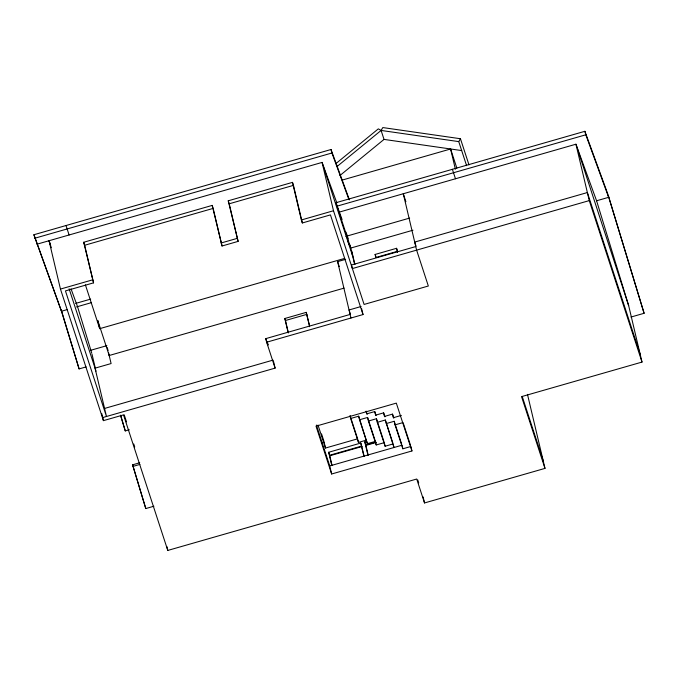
<?xml version="1.0" encoding="UTF-8"?>
<svg xmlns="http://www.w3.org/2000/svg" width="678" height="678" viewBox="0 0 678 678"><rect width="100%" height="100%" fill="white"/><g stroke="black" fill="none" stroke-linecap="round" stroke-linejoin="round"><path stroke-width="1.02" d="M337.017 166.534L381.095 130.439L382.79 127.566L460.447 138.736L468.99 164.881M466.608 165.669L458.752 141.609L460.447 138.736M335.898 163.601L378.341 128.845L381.095 130.439L458.752 141.609M339.941 175.517L384.028 139.405L461.676 150.575M86.131 366.9L79.106 368.917L61.469 311.236L33.9 234.741L331.025 149.507L349.407 199.857M34.807 238.232L331.932 152.999L348.873 199.4M36.985 244.19L322.067 162.415L336.839 202.866M93.556 282.853L83.691 242.266L212.18 205.409L213.155 208.4L84.674 245.258L93.556 282.853L65.452 290.913L106.471 416.495L95.039 368.162L111.099 363.561L108.514 352.619M212.18 205.409L222.045 245.995L238.105 241.385L228.24 200.798L292.481 182.374L293.133 184.365M238.105 241.385L229.215 203.79L293.464 185.365L302.346 222.96L330.449 214.892L363.01 314.567L266.64 342.212L275.107 368.12L102.454 417.648M342.288 180.051L450.599 148.982L456.845 168.102M412.995 230.198L350.763 248.055L335.957 202.714L584.894 131.303L607.725 193.832L644.1 313.287L630.955 317.058M336.864 206.205L585.809 134.795L608.641 197.323L596.589 200.781L575.936 144.211L339.042 212.172M527.484 394.367L544.985 468.388L424.53 502.949L416.716 479.024L167.78 550.434L123.506 414.885L103.429 420.64L60.461 289.074L92.581 279.861M221.07 243.004L237.131 238.393M302.346 222.96L301.371 219.969L333.491 210.748L322.067 162.415L352.662 256.106M75.614 303.422L90.674 299.108M67.495 309.507L61.469 311.236L33.9 234.741M76.521 306.914L91.581 302.6M345.873 236.376L409.648 218.079M85.386 284.819L99.708 328.669L344.534 258.437M350.958 318.024L337.627 261.632L345.661 259.327M375.137 254.445L396.554 248.301L397.528 251.292L376.112 257.428L375.137 254.445L375.866 257.513M415.767 246.555L351.526 264.979L352.374 268.564L589.267 200.603L575.936 144.211L628.675 305.685L642.007 362.077L521.552 396.63L544.985 468.388M90.81 350.263L106.87 345.653M109.2 355.501L344.06 288.125M288.201 332.83L284.811 318.507L306.227 312.363L309.541 325.61M288.362 332.771L285.463 320.499L306.88 314.355M361.103 306.507L349.06 309.965L350.246 313.846M266.64 342.212L265.793 338.627L350.111 314.439M104.565 408.444L272.988 360.128M120.633 415.767L125.277 430.928L129.286 429.776M153.906 506.229L145.787 508.559L132.6 464.82L139.71 462.777M132.896 466.422L139.922 464.405M366.501 440.098L358.476 442.403L350.662 418.487L358.687 416.182L367.349 443.683L375.383 441.378L367.569 417.453L359.535 419.758L367.349 443.683M376.053 415.563L374.748 411.571L366.722 413.877L366.086 411.19M384.926 416.834L383.629 412.851L375.595 415.156L374.748 411.571M385.104 446.234L377.29 422.318L385.316 420.013L393.977 447.514L393.13 443.929L385.104 446.234L384.257 442.658L376.222 444.954L368.417 421.038L376.443 418.733L383.934 441.658M393.808 418.114L392.503 414.122L384.477 416.428L383.629 412.851M401.384 415.402L393.35 417.707L392.503 414.122M386.163 423.589L394.198 421.284L401.681 444.209M322.016 442.709L324.16 442.09M410.885 446.488L402.859 448.785L395.045 424.869L403.071 422.564M318.016 425.114L325.508 448.039L357.628 438.827L350.136 415.902M331.805 465.566L328.661 452.268L360.781 443.056L364.179 456.277M367.942 455.201L364.798 441.903L366.806 441.327M332.059 465.489L329.635 455.26L361.764 446.048M368.196 455.124L365.773 444.895L375.815 442.014M329.593 455.828L362.086 446.505M366.145 445.344L376.307 442.429M410.995 446.929L411.944 450.963L331.644 473.998L329.737 465.939L402.012 445.209L402.859 448.785M455.48 178.772L452.395 169.314M335.957 202.714L342.085 219.511M69.114 234.978L66.02 225.528M71.046 288.879L77.529 306.626L91.784 353.255M60.461 289.074L49.036 240.741L50.477 244.682M640.1 354.018L587.36 192.552L414.707 242.08L416.012 246.063M589.267 200.603L642.007 362.077M522.246 396.545L543.078 460.337M405.893 201.713L403.283 193.739L416.614 250.131L428.335 286.014L364.094 304.439L333.491 210.748M381.095 130.439L384.028 139.405M346.56 233.715L348.187 238.698M403.402 423.564L410.563 445.488M411.944 450.963L396.316 403.122L316.016 426.157L331.644 473.998M417.741 479.939L418.716 482.931M337.627 261.632L339.254 266.615M385.316 420.013L392.808 442.937M366.196 411.292L367.179 414.283M364.798 441.903L365.773 444.895M328.661 452.268L329.635 455.26M284.811 318.507L285.463 320.499M321.533 433.903L323.813 440.878M316.389 425.072L329.737 465.939M228.24 200.798L229.215 203.79M267.225 342.026L268.208 345.017M265.793 338.627L267.751 344.61L267.115 341.924M83.691 242.266L84.674 245.258M97.802 320.618L109.277 355.738M124.227 414.86L126.523 421.886M133.736 443.98L134.719 446.988M69.122 288.794L96.022 371.154M49.036 240.741L51.333 247.767M596.589 200.781L628.675 305.685M120.65 415.173L125.277 430.928M132.6 464.82L145.787 508.559M61.173 309.634L79.106 368.917M584.894 131.303L585.809 134.795M331.025 149.507L331.932 152.999M450.599 148.982L455.387 169.254M396.554 248.301L397.52 252.386M423.106 496.906L424.53 502.949M394.198 421.284L395.045 424.869M351.738 251.046L354.899 264.412M350.06 245.089L354.653 264.505M345.89 232.003L348.755 244.148M361.577 308.524L363.01 314.567M376.443 418.733L377.29 422.318M375.383 441.378L376.222 444.954M367.569 417.453L368.417 421.038M358.687 416.182L359.535 419.758M360.781 443.056L363.925 456.353M357.84 439.717L358.476 442.403M350.026 415.8L350.662 418.487M292.481 182.374L301.371 219.969M306.227 312.363L309.617 326.686M324.05 441.903L325.508 448.039M273.412 360.959L275.107 368.12M213.401 209.417L222.045 245.995M166.822 546.409L167.78 550.434M107.344 347.644L108.048 350.628M97.818 320.66L99.708 328.669M92.022 354.247L95.081 367.179M101.759 413.588L103.429 420.64M644.1 313.287L608.344 195.722L608.641 197.323"/></g></svg>
